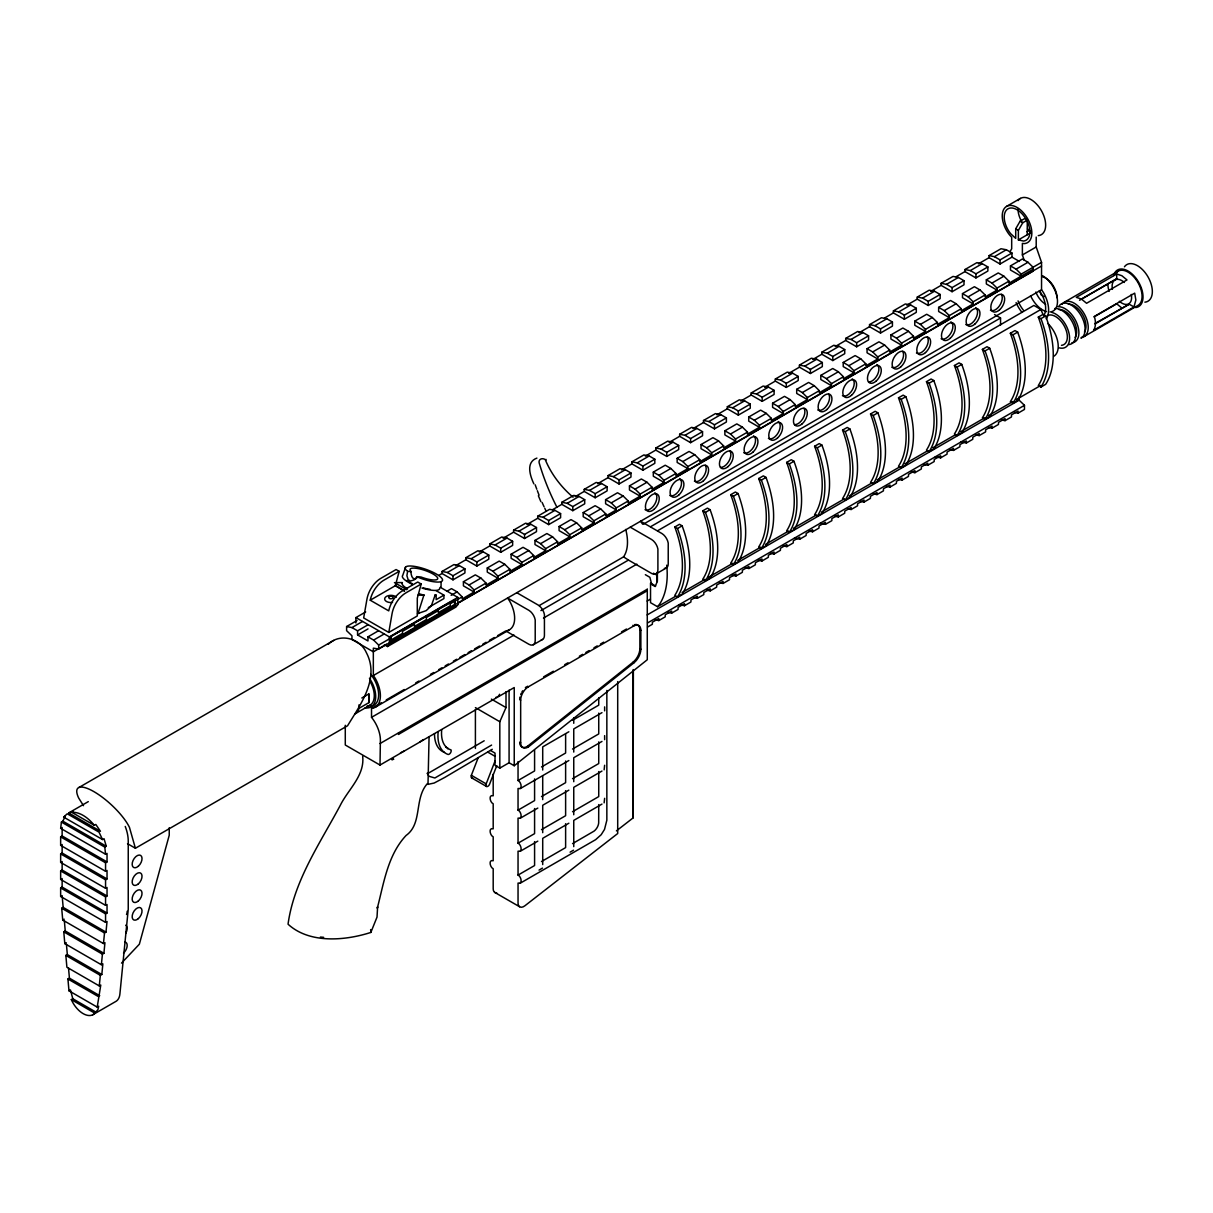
<?xml version="1.0" encoding="UTF-8"?>
<svg xmlns="http://www.w3.org/2000/svg" width="1213" height="1213" viewBox="0 0 1213 1213"><rect width="100%" height="100%" fill="white"/><g stroke="black" fill="none" stroke-linecap="round" stroke-linejoin="round"><path stroke-width="1.5" d="M429.068 737.064L428.037 782.931C413.663 797.729 422.958 823.43 406.052 835.499C387.644 855.18 383.854 883.17 377.288 908.234L377.622 906.778L377.016 917.104L370.844 932.433C345.174 940.712 309.497 943.896 288.042 924.2C294.001 880.759 319.959 843.414 340.216 805.462C348.101 789.451 364.81 775.698 362.687 756.457M616.401 830.89L633.141 817.88L633.368 670.607M99.724 995.661L69.414 978.163L67.928 979.012L68.974 990.809L97.207 1007.108L100.77 985.077L99.284 985.926L66.882 967.216L65.851 955.419L67.322 954.57L101.816 974.479L102.862 963.895L101.376 964.744L64.805 943.623L63.773 931.842L65.244 930.978L103.909 953.297L104.94 942.713L103.469 943.562L62.727 920.045L61.696 908.249L63.167 907.4L105.986 932.115L107.032 921.531L105.561 922.38L60.65 896.452L60.65 887.931L62.136 887.082L107.032 913.01L107.032 904.489L105.561 905.353L60.65 879.425L60.65 870.904L62.136 870.055L107.032 895.982L107.032 887.461L105.561 888.31L60.65 862.398L60.65 853.876L62.136 853.027L107.032 878.94L107.032 870.434L105.561 871.283L60.65 845.355L60.65 836.849L62.136 835.984L107.032 861.912L107.032 853.406L105.561 854.255L60.65 828.327L61.408 822.065L62.894 821.201L65.138 816.243L63.652 817.107L102.544 839.548L104.03 838.699L106.274 846.249L104.788 847.099L61.408 822.065M99.284 985.926L100.33 975.328L101.816 974.479M101.376 964.744L102.423 954.146L103.909 953.297M103.469 943.562L104.515 932.964L105.986 932.115M370.01 705.193L355.197 713.744A20.666 11.933 60 0 0 358.987 708.362L368.858 702.661L368.858 693.927L361.808 697.991M345.28 725.298L345.28 745.009L380.003 765.054L380.397 740.218A25.124 14.511 60 0 0 371.527 717.338L371.527 708.422A25.124 14.511 60 0 0 375.196 678.279L373.331 675.535L373.331 648.151L378.668 649.031L455.254 604.893L454.602 599.647L454.602 604.514L390.465 641.556L390.465 636.673L455.254 600.026M398.622 732.788L398.425 734.426L647.075 590.867L647.272 589.245L380.003 743.554M416.726 576.645L419.986 578.025A19.681 5.079 19.1 0 0 442.548 580.208A19.681 5.079 19.1 0 0 421.305 567.896A19.681 5.079 19.1 0 0 406.112 569.989L407.598 571.353L406.901 575.72L408.129 579.662L410.51 581.057L414.073 579.89A7.217 6.747 64 0 0 416.726 576.645L421.047 577.024A14.601 3.775 19.1 0 0 437.741 578.601A14.601 3.775 19.1 0 0 421.912 569.473A14.601 3.775 19.1 0 0 410.722 571.05C411.222 573.855 411.434 580.693 416.666 578.358M388.797 632.428L392.072 613.611A20.015 11.554 -60 0 1 405.885 592.869L421.199 584.029L417.287 598.221L417.287 615.977L388.797 632.428L363.673 617.933L366.963 599.116A20.015 11.554 -60 0 1 380.776 578.374L396.09 569.534L399.198 571.338L395.286 585.743L370.238 600.208L388.751 610.882L389.024 609.593A20.015 11.554 -60 0 1 402.413 590.867L417.712 582.028L421.199 584.029M370.844 932.433L370.647 929.598M370.238 600.208L370.511 598.904A20.015 11.554 -60 0 1 383.899 580.178L399.198 571.338M405.612 567.062L402.731 575.402A19.681 5.079 19.1 0 0 412.496 584.423M419.622 593.93A17.649 4.564 19.1 0 0 423.913 595.083L418.015 613.551L419.455 612.717M431.312 605.878L435.27 594.658L436.149 595.158L436.149 599.647L443.928 595.158L443.928 598.585L428.341 607.577M472.554 777.973A2.79 1.607 -60 0 1 471.357 775.319L478.165 757.776M496.784 765.646L489.582 784.189A2.79 1.607 -60 0 1 486.898 786.57A2.79 1.607 -60 0 1 486.17 783.871L495.025 761.067M604.635 710.863L604.635 706.876M604.635 739.642L604.635 735.639M545.88 460.167L546.062 459.409M490.583 750.529L495.025 753.091L495.025 765.358L499.817 768.117L499.817 721.72L506.003 707.558L506.003 691.653M1133.988 306.965L1135.853 299.96L1134.686 293.152L1094.278 316.487L1094.975 318.837A19.802 11.433 60 0 1 1093.565 330.3L1133.988 306.965L1129.197 304.205L1095.248 323.795M1027.259 220.175L1022.756 222.767L1018.374 230.364L1018.374 239.901L1023.454 241.053A18.15 10.477 60 0 0 1026.865 220.675A18.15 10.477 60 0 0 1007.215 209.333A18.15 10.477 60 0 0 1010.626 233.654L1015.706 238.37L1015.706 228.817L1020.088 221.221L1024.591 218.628L1027.259 220.175L1027.259 234.776M1009.929 251.834L1011.687 248.786L1011.687 237.232L1009.641 235.049A20.939 12.085 60 0 1 1005.698 206.998A20.939 12.085 60 0 1 1028.381 220.084A20.939 12.085 60 0 1 1024.439 243.601L1022.377 243.404L1022.377 254.957L1024.151 260.037M96.327 1012.324L72.81 998.754L71.324 999.603A20.075 11.599 60 0 0 94.841 1013.189L97.904 1009.686L98.678 1006.259L97.207 1007.108M384.4 644.725L387.523 646.529L389.388 644.103L457.817 604.605L457.817 597.403L440.289 587.289M457.817 604.605L455.967 607.031L387.523 646.529M542.484 868.099L539.042 870.1M573.522 850.177L570.08 852.178M431.479 605.666L426.142 610.655L417.469 613.687M655.611 586L650.532 583.074L650.532 602.679L657.537 606.712L659.599 604.15A86.881 50.158 60 0 0 666.725 565.167M617.705 681.57L617.705 833.528L524.895 905.777A8.279 4.776 -60 0 1 518.042 903.079L518.042 883.064C523.015 884.671 521.196 876.256 518.042 875.089L518.042 851.162C523.015 852.769 521.196 844.354 518.042 843.187L518.042 818.108C523.015 819.715 521.196 811.3 518.042 810.132L518.042 788.48C523.015 790.088 521.196 781.672 518.042 780.505L518.042 761.597M604.135 769.8L604.635 765.267M604.135 802.839L604.635 798.321M121.512 963.107L139.359 944.199L169.244 835.226L169.244 827.751M63.652 817.107L67.231 813.787L98.981 832.118L102.544 839.548M1129.197 304.205L1094.657 323.644M520.711 745.95A10.644 6.141 -60 0 0 527.382 746.374L632.943 662.268A12.039 6.944 -60 0 0 639.873 648.621L639.873 629.683A10.295 5.944 -60 0 0 634.763 624.604M519.664 742.144L520.665 742.72A10.644 6.141 -60 0 0 528.368 746.95L633.929 662.829A12.039 6.944 -60 0 0 640.858 649.182L640.858 630.26A10.295 5.944 -60 0 0 633.929 625.847L632.943 625.286M499.817 768.117L509.081 762.765L514.236 765.737L647.272 659.751L647.272 589.245M484.199 740.794L427.476 773.712M491.614 745.07L434.876 777.988L429.084 776.32L427.188 773.257M492.281 749.285L444.822 777.397L434.178 783.037L427.749 784.417M328.329 644.239C339.943 632.716 360.018 638.205 366.371 652.655C379.957 678.431 360.473 704.45 347.57 725.753L135.401 848.251L127.517 843.687M420.001 741.84L423.428 739.566M1006.578 206.392L1020.391 198.416M355.909 622.982L355.909 617.584L365.689 611.943M1027.047 231.819L1029.519 230.394M386.431 644.239L373.331 651.806L351.952 639.463L351.952 635.809L346.6 630.669L346.6 626.545L357.047 620.525M442.032 573.506L442.032 571.459L453.95 564.576L459.302 565.592L464.928 568.852L464.928 572.961L452.995 579.844L442.032 573.506L439.045 575.235M465.883 559.739L465.883 557.677L477.816 550.793L483.153 551.824L488.778 555.069L488.778 559.193L476.845 566.077L465.883 559.739L455.451 565.774M489.734 545.971L489.734 543.909L501.666 537.025L507.004 538.056L512.629 541.301L512.629 545.41L500.711 552.294L489.734 545.971L479.302 551.991M513.599 532.189L513.599 530.142L525.517 523.258L530.869 524.274L536.495 527.534L536.495 531.643L524.562 538.527L513.599 532.189L503.152 538.223M537.708 518.269L537.708 516.222L549.625 509.324L554.978 510.355L560.603 513.599L560.603 517.724L548.67 524.607L537.708 518.269L527.049 524.425M561.816 504.35L561.816 502.288L573.749 495.404L579.086 496.435L584.711 499.68L584.711 503.804L572.794 510.688L561.816 504.35L552.673 509.627M584.226 491.417L584.226 489.37L596.144 482.471L601.496 483.502L607.122 486.747L607.122 490.871L595.189 497.755L584.226 491.417L575.235 496.602M608.077 477.649L608.077 475.587L619.995 468.703L625.347 469.734L630.972 472.979L630.972 477.088L619.039 483.987L608.077 477.649L597.645 483.669M631.928 463.882L631.928 461.819L643.86 454.936L649.198 455.967L654.823 459.211L654.823 463.321L642.905 470.204L631.928 463.882L621.496 469.901M655.778 450.099L655.778 448.037L667.711 441.153L673.063 442.184L678.689 445.429L678.689 449.553L666.756 456.437L655.778 450.099L645.346 456.133M679.644 436.331L679.644 434.269L691.562 427.385L696.914 428.416L702.539 431.661L702.539 435.77L690.606 442.669L679.644 436.331L669.197 442.351M703.495 422.549L703.495 420.502L715.427 413.618L720.765 414.634L726.39 417.894L726.39 422.003L714.472 428.886L703.495 422.549L693.063 428.583M727.345 408.781L727.345 406.719L739.278 399.835L744.63 400.866L750.256 404.111L750.256 408.235L738.323 415.119L727.345 408.781L716.913 414.816M751.211 395.013L751.211 392.951L763.129 386.068L768.481 387.099L774.106 390.343L774.106 394.452L762.173 401.351L751.211 395.013L740.764 401.033M775.319 381.094L775.319 379.032L787.252 372.148L792.589 373.179L798.215 376.424L798.215 380.533L786.282 387.417L775.319 381.094L764.66 387.25M799.428 367.175L799.428 365.113L811.361 358.229L816.698 359.26L822.323 362.505L822.323 366.614L810.405 373.498L799.428 367.175L788.768 373.331M821.838 354.241L821.838 352.179L833.756 345.296L839.108 346.327L844.733 349.571L844.733 353.68L832.8 360.564L821.838 354.241L812.862 359.412M845.688 340.459L845.688 338.412L857.621 331.513L862.959 332.544L868.584 335.789L868.584 339.913L856.651 346.797L845.688 340.459L835.257 346.493M869.539 326.691L869.539 324.629L881.472 317.745L886.809 318.776L892.434 322.021L892.434 326.13L880.517 333.029L869.539 326.691L859.107 332.711M893.405 312.924L893.405 310.862L905.323 303.978L910.675 305.009L916.3 308.254L916.3 312.363L904.367 319.246L893.405 312.924L884.459 318.079M917.255 299.141L917.255 297.094L929.188 290.195L934.526 291.226L940.151 294.471L940.151 298.595L928.218 305.479L917.255 299.141L906.824 305.176M941.106 285.373L941.106 283.311L953.039 276.428L958.376 277.459L964.001 280.703L964.001 284.812L952.084 291.711L941.106 285.373L930.674 291.393M964.957 271.606L964.957 269.544L976.89 262.66L982.242 263.691L987.867 266.936L987.867 271.045L975.934 277.929L964.957 271.606L956.011 276.761M989.08 257.672L989.08 255.625L1000.998 248.741L1006.35 249.757L1011.976 253.017L1011.976 257.126L1000.043 264.009L989.08 257.672L978.421 263.828M1018.374 239.901L1030.959 232.638M346.6 626.545L351.952 627.576L362.384 621.556M442.032 571.459L447.37 572.491L459.302 565.592M465.883 557.677L471.22 558.708L483.153 551.824M489.734 543.909L495.086 544.94L507.004 538.056M513.599 530.142L518.937 531.173L530.869 524.274M537.708 516.222L543.045 517.238L554.978 510.355M561.816 502.288L567.168 503.319L579.086 496.435M584.226 489.37L589.563 490.386L601.496 483.502M608.077 475.587L613.414 476.618L625.347 469.734M631.928 461.819L637.28 462.85L649.198 455.967M655.778 448.037L661.13 449.068L673.063 442.184M679.644 434.269L684.981 435.3L696.914 428.416M703.495 420.502L708.847 421.533L720.765 414.634M727.345 406.719L732.697 407.75L744.63 400.866M751.211 392.951L756.548 393.982L768.481 387.099M775.319 379.032L780.656 380.063L792.589 373.179M799.428 365.113L804.78 366.144L816.698 359.26M821.838 352.179L827.175 353.21L839.108 346.327M845.688 338.412L851.026 339.428L862.959 332.544M869.539 324.629L874.891 325.66L886.809 318.776M893.405 310.862L898.742 311.893L910.675 305.009M917.255 297.094L922.593 298.11L934.526 291.226M941.106 283.311L946.458 284.342L958.376 277.459M964.957 269.544L970.309 270.575L982.242 263.691M989.08 255.625L994.417 256.656L1006.35 249.757M78.981 787.464L333.681 640.419M351.952 627.576L357.577 630.821L368.009 624.801M447.37 572.491L452.995 575.735L464.928 568.852M471.22 558.708L476.845 561.953L488.778 555.069M495.086 544.94L500.711 548.185L512.629 541.301M518.937 531.173L524.562 534.417L536.495 527.534M543.045 517.238L548.67 520.498L560.603 513.599M567.168 503.319L572.794 506.579L584.711 499.68M589.563 490.386L595.189 493.646L607.122 486.747M613.414 476.618L619.039 479.863L630.972 472.979M637.28 462.85L642.905 466.095L654.823 459.211M661.13 449.068L666.756 452.328L678.689 445.429M684.981 435.3L690.606 438.545L702.539 431.661M708.847 421.533L714.472 424.777L726.39 417.894M732.697 407.75L738.323 411.01L750.256 404.111M756.548 393.982L762.173 397.227L774.106 390.343M780.656 380.063L786.282 383.308L798.215 376.424M804.78 366.144L810.405 369.389L822.323 362.505M827.175 353.21L832.8 356.455L844.733 349.571M851.026 339.428L856.651 342.688L868.584 335.789M874.891 325.66L880.517 328.905L892.434 322.021M898.742 311.893L904.367 315.137L916.3 308.254M922.593 298.11L928.218 301.37L940.151 294.471M946.458 284.342L952.084 287.587L964.001 280.703M970.309 270.575L975.934 273.82L987.867 266.936M994.417 256.656L1000.043 259.9L1011.976 253.017M357.577 630.821L357.577 634.945L368.009 628.91M1022.377 254.957L1036.205 246.982L1036.205 237.081M357.577 634.945L367.979 640.949L367.979 636.84L378.426 630.805M447.006 591.216L451.479 588.623L457.104 591.883L462.168 596.857L462.168 598.919L474.101 592.02L474.101 589.973L469.037 584.984L463.411 581.74L463.411 585.849L474.101 592.02M463.411 581.74L475.329 574.856L480.954 578.101L486.019 583.089L486.019 585.136L497.952 578.252L497.952 576.19L492.887 571.217L487.262 567.972L487.262 572.081L497.952 578.252M487.262 567.972L499.195 561.088L504.82 564.333L509.885 569.306L509.885 571.368L521.802 564.485L521.802 562.423L516.738 557.449L511.113 554.189L511.113 558.314L521.802 564.485M511.113 554.189L523.046 547.306L528.671 550.55L533.735 555.539L533.735 557.601L545.653 550.702L545.653 548.655L540.604 543.667L534.978 540.422L534.978 544.531L545.653 550.702M534.978 540.422L546.896 533.538L552.521 536.783L557.586 541.771L557.586 543.818L569.776 536.783L569.776 534.736L564.712 529.747L559.087 526.503L559.087 530.612L569.776 536.783M559.087 526.503L571.005 519.619L576.63 522.864L581.694 527.837L581.694 529.899L593.885 522.864L593.885 520.817L588.821 515.828L583.195 512.583L583.195 516.693L593.885 522.864M583.195 512.583L595.128 505.7L600.753 508.944L605.818 513.918L605.818 515.98L616.28 509.93L616.28 507.883L611.216 502.895L605.59 499.65L605.59 503.759L616.28 509.93M605.59 499.65L617.523 492.766L623.148 496.011L628.213 500.984L628.213 503.046L640.146 496.162L640.146 494.1L635.081 489.127L629.456 485.882L629.456 489.991L640.146 496.162M629.456 485.882L641.374 478.983L646.999 482.243L652.063 487.217L652.063 489.279L663.996 482.395L663.996 480.333L658.932 475.344L653.307 472.1L653.307 476.224L663.996 482.395M653.307 472.1L665.24 465.216L670.865 468.461L675.929 473.449L675.929 475.496L687.847 468.612L687.847 466.565L682.783 461.577L677.157 458.332L677.157 462.441L687.847 468.612M677.157 458.332L689.09 451.448L694.715 454.693L699.78 459.666L699.78 461.728L711.713 454.845L711.713 452.783L706.648 447.809L701.023 444.565L701.023 448.674L711.713 454.845M701.023 444.565L712.941 437.666L718.566 440.926L723.63 445.899L723.63 447.961L735.563 441.077L735.563 439.015L730.499 434.027L724.874 430.782L724.874 434.906L735.563 441.077M724.874 430.782L736.807 423.898L742.432 427.143L747.496 432.131L747.496 434.178L759.414 427.294L759.414 425.232L754.35 420.259L748.724 417.014L748.724 421.123L759.414 427.294M748.724 417.014L760.657 410.13L766.282 413.375L771.347 418.349L771.347 420.411L783.28 413.527L783.28 411.465L778.215 406.491L772.59 403.232L772.59 407.356L783.28 413.527M772.59 403.232L784.508 396.348L790.133 399.608L795.197 404.581L795.197 406.643L807.388 399.608L807.388 397.546L802.324 392.572L796.698 389.312L796.698 393.437L807.388 399.608M796.698 389.312L808.631 382.429L814.257 385.673L819.321 390.662L819.321 392.724L831.496 385.689L831.496 383.626L826.432 378.638L820.807 375.393L820.807 379.517L831.496 385.689M820.807 375.393L832.74 368.509L838.365 371.754L843.429 376.743L843.429 378.79L853.907 372.755L853.907 370.693L848.842 365.704L843.217 362.46L843.217 366.584L853.907 372.755M843.217 362.46L855.135 355.576L860.76 358.821L865.824 363.809L865.824 365.856L877.757 358.972L877.757 356.925L872.693 351.937L867.068 348.692L867.068 352.801L877.757 358.972M867.068 348.692L879 341.808L884.626 345.053L889.69 350.026L889.69 352.088L901.608 345.205L901.608 343.143L896.543 338.169L890.918 334.924L890.918 339.034L901.608 345.205M890.918 334.924L902.851 328.026L908.476 331.285L913.541 336.259L913.541 338.321L925.458 331.437L925.458 329.375L920.409 324.387L914.769 321.142L914.769 325.266L925.458 331.437M914.769 321.142L926.702 314.258L932.327 317.503L937.391 322.491L937.391 324.538L949.324 317.654L949.324 315.607L944.26 310.619L938.635 307.374L938.635 311.483L949.324 317.654M938.635 307.374L950.552 300.49L956.178 303.735L961.242 308.709L961.242 310.771L973.175 303.887L973.175 301.825L968.11 296.851L962.485 293.607L962.485 297.716L973.175 303.887M962.485 293.607L974.418 286.708L980.043 289.968L985.108 294.941L985.108 297.003L997.025 290.119L997.025 288.057L991.961 283.069L986.336 279.824L986.336 283.948L997.025 290.119M986.336 279.824L998.269 272.94L1003.894 276.185L1008.958 281.173L1008.958 283.22L1033.067 269.301M1010.459 265.905L1016.085 269.15L1021.149 274.138L1021.149 276.185L1010.459 270.014L1010.459 265.905L1022.377 259.021L1028.002 262.266L1033.067 267.254L1033.067 271.212L457.392 603.574M68.701 812.937L73.356 811.497L71.87 812.361L94.326 825.325L95.812 824.461L100.452 831.269L68.701 812.937L88.291 801.626M367.979 636.84L373.604 640.085L384.051 634.05M451.145 595.325L457.104 591.883M469.037 584.984L480.954 578.101M492.887 571.217L504.82 564.333M516.738 557.449L528.671 550.55M540.604 543.667L552.521 536.783M564.712 529.747L576.63 522.864M588.821 515.828L600.753 508.944M611.216 502.895L623.148 496.011M635.081 489.127L646.999 482.243M658.932 475.344L670.865 468.461M682.783 461.577L694.715 454.693M706.648 447.809L718.566 440.926M730.499 434.027L742.432 427.143M754.35 420.259L766.282 413.375M778.215 406.491L790.133 399.608M802.324 392.572L814.257 385.673M826.432 378.638L838.365 371.754M848.842 365.704L860.76 358.821M872.693 351.937L884.626 345.053M896.543 338.169L908.476 331.285M920.409 324.387L932.327 317.503M944.26 310.619L956.178 303.735M968.11 296.851L980.043 289.968M991.961 283.069L1003.894 276.185M1016.085 269.15L1028.002 262.266M355.909 617.584L389.388 636.916L457.817 597.403M392.072 635.748L422.533 618.16M425.733 616.31L428.947 614.46M432.146 612.61L449.78 602.421M60.65 828.327L62.136 827.478L62.136 835.984M378.668 649.031L378.668 645.058L389.115 639.039M462.168 596.857L450.235 603.74L450.235 605.803L438.318 612.686L438.318 610.624L426.385 617.508L426.385 619.57L414.452 626.454L414.452 624.407L402.534 631.291L402.534 633.353L390.601 640.237L390.601 638.174M474.101 589.973L486.019 583.089M497.952 576.19L509.885 569.306M521.802 562.423L533.735 555.539M545.653 548.655L557.586 541.771M569.776 534.736L581.694 527.837M593.885 520.817L605.818 513.918M616.28 507.883L628.213 500.984M640.146 494.1L652.063 487.217M663.996 480.333L675.929 473.449M687.847 466.565L699.78 459.666M711.713 452.783L723.63 445.899M735.563 439.015L747.496 432.131M759.414 425.232L771.347 418.349M783.28 411.465L795.197 404.581M807.388 397.546L819.321 390.662M831.496 383.626L843.429 376.743M853.907 370.693L865.824 363.809M877.757 356.925L889.69 350.026M901.608 343.143L913.541 336.259M925.458 329.375L937.391 322.491M949.324 315.607L961.242 308.709M973.175 301.825L985.108 294.941M997.025 288.057L1008.958 281.173M1021.149 274.138L1041.542 262.357L1036.205 246.982M456.907 603.558L1041.542 266.026M60.65 845.355L62.136 844.506L62.136 853.027M373.331 675.535L1041.542 289.74L1041.542 262.357M643.315 524.243L1000.543 317.988L1000.543 325.054M60.65 862.398L62.136 861.533L62.136 870.055M650.532 526.76L1033.901 305.433L1040.89 309.467L1042.968 314.425L1045.636 315.956A86.881 50.158 60 0 1 1045.636 384.354L1040.966 387.038L1038.298 385.507A86.881 50.158 60 0 0 1038.298 317.109L1042.968 314.425M657.537 530.794L1040.89 309.467M60.65 879.425L62.136 878.561L62.136 887.082M674.792 526.988L679.462 524.289L682.131 525.836A86.881 50.158 60 0 1 682.131 594.218L677.461 596.917L674.792 595.371A86.881 50.158 60 0 0 674.792 526.988L677.461 528.519L682.131 525.836M702.752 510.84L707.422 508.141L710.09 509.687A86.881 50.158 60 0 1 710.09 578.085L705.42 580.769L702.752 579.238A86.881 50.158 60 0 0 702.752 510.84L705.42 512.386L710.09 509.687M730.726 494.692L735.381 492.008L738.05 493.539A86.881 50.158 60 0 1 738.05 561.937L733.38 564.621L730.726 563.09A86.881 50.158 60 0 0 730.726 494.692L733.38 496.238L738.05 493.539M758.686 478.559L763.341 475.86L766.01 477.406A86.881 50.158 60 0 1 766.01 545.789L761.355 548.488L758.686 546.942A86.881 50.158 60 0 0 758.686 478.559L761.355 480.09L766.01 477.406M786.646 462.411L791.301 459.712L793.969 461.258A86.881 50.158 60 0 1 793.969 529.641L789.314 532.34L786.646 530.794A86.881 50.158 60 0 0 786.646 462.411L789.314 463.942L793.969 461.258M814.605 446.263L819.26 443.579L821.929 445.11A86.881 50.158 60 0 1 821.929 513.508L817.274 516.192L814.605 514.661A86.881 50.158 60 0 0 814.605 446.263L817.274 447.809L821.929 445.11M842.565 430.115L847.235 427.431L849.888 428.962A86.881 50.158 60 0 1 849.888 497.36L845.234 500.044L842.565 498.513A86.881 50.158 60 0 0 842.565 430.115L845.234 431.661L849.888 428.962M870.525 413.982L875.195 411.283L877.863 412.829A86.881 50.158 60 0 1 877.863 481.212L873.193 483.911L870.525 482.365A86.881 50.158 60 0 0 870.525 413.982L873.193 415.513L877.863 412.829M898.499 397.834L903.154 395.135L905.823 396.681A86.881 50.158 60 0 1 905.823 465.079L901.153 467.763L898.499 466.217A86.881 50.158 60 0 0 898.499 397.834L901.153 399.365L905.823 396.681M926.459 381.686L931.114 379.002L933.783 380.533A86.881 50.158 60 0 1 933.783 448.931L929.128 451.615L926.459 450.084A86.881 50.158 60 0 0 926.459 381.686L929.128 383.232L933.783 380.533M954.419 365.538L959.074 362.854L961.742 364.4A86.881 50.158 60 0 1 961.742 432.783L957.087 435.482L954.419 433.936A86.881 50.158 60 0 0 954.419 365.538L957.087 367.084L961.742 364.4M982.378 349.405L987.033 346.706L989.702 348.252A86.881 50.158 60 0 1 989.702 416.635L985.047 419.334L982.378 417.788A86.881 50.158 60 0 0 982.378 349.405L985.047 350.936L989.702 348.252M1010.338 333.257L1015.008 330.573L1017.662 332.104A86.881 50.158 60 0 1 1017.662 400.502L1013.007 403.186L1010.338 401.655A86.881 50.158 60 0 0 1010.338 333.257L1013.007 334.803L1017.662 332.104M1064.332 302.234L1118.174 271.136M539.239 605.545L623.543 556.873A41.742 24.093 60 0 0 625.711 529.459M1116.718 274.017L1076.31 297.352L1081.45 299.05L1086.575 303.28L1126.998 279.945L1121.858 275.715L1116.718 274.017L1116.718 278.778L1079.54 300.248M1038.298 317.109L1040.966 318.655L1045.636 315.956M371.527 708.422L381.337 702.752M386.25 699.916L404.263 689.515M415.725 682.889L419.001 681.009M430.463 674.383L433.738 672.502M438.651 669.667L441.926 667.772M445.186 665.876L448.461 663.996M453.374 661.161L456.649 659.266M459.924 657.37L464.837 654.535M468.112 652.655L471.387 650.759M474.662 648.864L479.575 646.029M482.85 644.148L486.125 642.253M489.4 640.358L494.313 637.522M497.588 635.642L505.776 630.912L528.974 644.315A8.809 5.095 60 0 0 535.206 640.707L535.206 619.888A9.355 5.398 60 0 0 528.974 610.382L507.58 598.024L509.445 600.769A25.124 14.511 60 0 1 507.064 630.699M540.922 610.609L628.47 560.072L651.669 573.476A8.809 5.095 60 0 0 657.901 569.867L657.901 549.049A9.355 5.398 60 0 0 651.669 539.542L630.275 527.185M1080.889 299.429L1116.718 278.778M60.65 836.849L105.561 862.777L107.032 861.912M375.196 707.285L509.445 629.774M60.65 896.452L62.136 895.603L63.167 907.4M371.527 717.338L514.009 635.066M543.485 618.054L636.84 564.151M60.65 853.876L105.561 879.804L107.032 878.94M1094.096 316.881L1116.718 303.811L1121.858 308.041M533.386 644.74L542.59 639.433M656.081 573.901L666.407 567.942M62.727 920.045L64.213 919.181M60.65 870.904L105.561 896.832L107.032 895.982M1084.134 336.532L1137.976 305.433A19.802 11.433 60 0 0 1136.596 280.385A19.802 11.433 60 0 0 1115.945 273.213M60.65 887.931L105.561 913.859L107.032 913.01M647.151 601.057L650.426 599.131M64.805 943.623L66.29 942.774M380.003 765.054L514.236 687.544L514.236 765.737M657.537 606.712L675.55 596.311M682.1 592.52L705.041 579.283M708.316 577.388L732.895 563.211M737.807 560.361L760.748 547.124M765.661 544.288L788.602 531.051M793.514 528.201L816.44 514.964M821.368 512.129L844.293 498.892M849.206 496.041L872.147 482.804M877.06 479.969L900.001 466.732M904.913 463.882L927.854 450.645M932.767 447.809L955.708 434.572M960.62 431.722L985.183 417.545M988.474 415.65L1013.037 401.458M1016.312 399.577L1040.89 385.385M647.151 614.93L1019.132 400.184L1019.132 396.696M543.621 676.854L553.371 671.229M564.727 664.663L567.987 662.798M579.344 656.233L582.604 654.353M585.849 652.473L589.093 650.608M593.976 647.787L597.221 645.907M600.465 644.042L603.71 642.162M621.572 631.852L626.454 629.031M520.665 742.72L520.665 700.159A10.902 6.292 -60 0 1 528.368 686.801L633.929 625.847M647.59 622.921L1024.469 405.324L1019.132 400.184M647.545 627.045L652.367 624.27L652.367 622.208L658.795 618.494L658.795 620.556L655.232 619.873M658.795 620.556L665.224 616.841L665.224 614.794L671.653 611.079L671.653 613.126L668.09 612.444M671.653 613.126L678.082 609.426L678.082 607.364L684.511 603.649L684.511 605.712L679.174 604.681M684.511 605.712L690.94 601.997L690.94 599.95L697.369 596.235L697.369 598.282L693.806 597.6M697.369 598.282L703.798 594.582L703.798 592.52L710.227 588.805L710.227 590.867L706.663 590.185M710.227 590.867L716.656 587.153L716.656 585.091L723.084 581.391L723.084 583.438L719.521 582.756M723.084 583.438L729.513 579.738L729.513 577.676L735.942 573.961L735.942 576.023L732.379 575.341M735.942 576.023L742.371 572.309L742.371 570.246L748.937 566.456L748.937 568.518L745.373 567.836M748.937 568.518L755.365 564.803L755.365 562.756L761.931 558.95L761.931 561.013L758.368 560.33M761.931 561.013L768.36 557.298L768.36 555.251L774 551.991L774 554.038L770.437 553.355M774 554.038L780.429 550.338L780.429 548.276L786.858 544.561L786.858 546.623L783.295 545.941M786.858 546.623L793.287 542.908L793.287 540.846L799.716 537.147L799.716 539.194L794.379 538.178M799.716 539.194L806.145 535.494L806.145 533.432L812.574 529.717L812.574 531.779L809.01 531.097M812.574 531.779L819.002 528.064L819.002 526.002L825.431 522.303L825.431 524.35L820.079 523.319M825.431 524.35L831.86 520.65L831.86 518.588L838.289 514.873L838.289 516.935L834.726 516.253M838.289 516.935L844.718 513.22L844.718 511.158L851.147 507.459L851.147 509.505L847.584 508.823M851.147 509.505L857.576 505.791L857.576 503.744L864.005 500.029L864.005 502.091L860.442 501.394M864.005 502.091L870.434 498.376L870.434 496.314L876.999 492.523L876.999 494.586L873.436 493.903M876.999 494.586L883.428 490.871L883.428 488.809L889.993 485.018L889.993 487.08L886.43 486.398M889.993 487.08L896.422 483.365L896.422 481.318L902.063 478.058L902.063 480.105L898.499 479.423M902.063 480.105L908.492 476.406L908.492 474.344L914.92 470.629L914.92 472.691L911.357 472.009M914.92 472.691L921.349 468.976L921.349 466.914L927.778 463.214L927.778 465.261L924.215 464.579M927.778 465.261L934.207 461.546L934.207 459.5L940.636 455.785L940.636 457.847L935.284 456.816M940.636 457.847L947.065 454.132L947.065 452.07L953.494 448.37L953.494 450.417L949.931 449.735M953.494 450.417L959.923 446.702L959.923 444.655L966.352 440.941L966.352 443.003L960.999 441.972M966.352 443.003L972.781 439.288L972.781 437.226L979.209 433.511L979.209 435.573L975.646 434.891M979.209 435.573L985.623 431.858L985.623 429.811L992.052 426.097L992.052 428.159L988.489 427.461M992.052 428.159L998.481 424.444L998.481 422.382L1005.046 418.591L1005.046 420.653L1001.483 419.971M1005.046 420.653L1011.475 416.938L1011.475 414.876L1018.056 411.086L1018.056 413.148L1014.493 412.465M1018.056 413.148L1024.469 409.433L1024.469 405.324M68.974 990.809L70.445 989.944L72.81 998.754M572.536 720.279L598.737 705.147L598.737 697.778M568.852 731.773L542.711 746.874L542.711 769.997M601.966 712.653L573.749 728.952L573.749 752.075M92.567 1014.872L115.265 1001.771A20.075 11.599 60 0 0 119.905 994.008L128.244 909.28L128.244 841.155A31.75 18.331 60 0 0 125.242 826.447M518.042 780.505L534.584 770.952L534.584 750.165M541.498 766.965L565.622 753.03L565.622 734.123M572.536 749.043L598.737 733.926L598.737 713.123M520.256 788.602L568.852 760.536M601.966 741.431L573.749 757.716L573.749 781.703M518.042 810.132L534.584 800.58L534.584 778.928M541.498 796.592L565.622 782.658L565.622 761.006M572.536 778.67L598.737 763.553L598.737 741.901M520.256 818.229L537.814 808.085M568.852 790.163L542.711 805.265L542.711 832.679M601.966 771.059L573.749 787.343L573.749 814.757M518.042 843.187L534.584 833.634L534.584 808.555M541.498 829.647L565.622 815.712L565.622 790.633M572.536 811.724L598.737 796.592L598.737 771.529M520.256 851.268L537.814 841.14M568.852 823.218L542.711 838.319L542.711 864.581M601.966 804.098L573.749 820.397L573.749 846.659M518.042 875.089L534.584 865.536L534.584 841.61M541.498 861.548L565.622 847.614L565.622 823.688M572.536 843.626L594.006 831.163A7.672 4.427 -60 0 0 598.676 823.081L598.737 804.568M520.256 883.185L595.613 839.684L601.193 834.711L604.514 829.419L606.849 820.2L606.849 690.44M400.502 752.818L404.126 751.014M536.904 458.105C525.532 462.229 530.111 475.83 533.856 483.835M417.863 595.158L424.383 595.158M435.012 595.158L436.149 595.158M396.014 582.574L402.413 582.574A17.649 4.564 19.1 0 0 407.538 588.821M407.598 571.353L411.343 571.626M320.399 937.058L323.644 937.331M1020.088 221.221L1022.756 222.767M1015.706 228.817L1018.374 230.364M1011.976 257.126L1019.405 261.417M1044.181 296.715L1041.209 295.002L1039.738 291.196M994.524 314.516L1000.543 317.988M653.428 573.188L656.991 575.235L656.991 581.74M645.346 574.689L649.865 577.297L651.775 584.575L655.202 586.561L657.385 581.179L657.385 572.248M639.873 629.683L640.858 630.26M639.873 648.621L640.858 649.182M516.783 592.702L538.193 605.06A9.355 5.398 60 0 1 544.425 614.566L544.425 635.4A8.809 5.095 60 0 1 541.301 639.827M632.943 662.268L633.929 662.829M436.134 590.67L443.928 595.158M394.422 582.574L406.78 589.7M395.286 585.515L404.551 590.867M395.286 585.743L404.551 591.08M527.382 686.24L528.368 686.801M519.664 699.583L520.665 700.159M491.371 699.113L506.003 707.558M390.465 641.556L391.117 637.052M475.405 707.619L499.817 721.72M527.382 746.374L528.368 746.95M487.641 752.03L495.056 756.321M471.357 775.319L486.17 783.871M471.66 777.897L486.489 786.449M494.677 892.374L519.513 906.702M62.894 821.201L106.274 846.249M61.696 908.249L104.515 932.964M63.773 931.842L102.423 954.146M65.851 955.419L100.33 975.328M67.928 979.012L98.253 996.51M71.324 999.603L94.841 1013.189M623.543 556.873L628.47 560.072M1027.532 228.939L1030.853 231.365M373.604 640.085L378.668 645.058M1041.542 289.74L1043.407 292.485A25.124 14.511 60 0 1 1046.243 318.867M642.465 523.971L640.6 521.226L661.995 533.584A9.355 5.398 60 0 1 668.227 543.09L668.227 563.909A8.809 5.095 60 0 1 664.39 568.336M83.485 805.675L78.693 798.063A35.89 10.75 42.8 0 1 93.962 791.664A35.89 10.75 42.8 0 1 129.457 827.372L135.401 848.251M538.375 495.753L540.877 501.666M104.788 847.099L105.561 854.255M64.365 920.879L65.244 930.978M66.442 944.457L67.322 954.57M68.519 968.05L69.414 978.163M1000.043 259.9L1000.043 264.009M975.934 273.82L975.934 277.929M952.084 287.587L952.084 291.711M928.218 301.37L928.218 305.479M904.367 315.137L904.367 319.246M880.517 328.905L880.517 333.029M856.651 342.688L856.651 346.797M832.8 356.455L832.8 360.564M810.405 369.389L810.405 373.498M786.282 383.308L786.282 387.417M762.173 397.227L762.173 401.351M738.323 411.01L738.323 415.119M714.472 424.777L714.472 428.886M690.606 438.545L690.606 442.669M666.756 452.328L666.756 456.437M642.905 466.095L642.905 470.204M633.141 669.561L633.141 817.88M619.039 479.863L619.039 483.987M595.189 493.646L595.189 497.755M573.749 717.914L573.749 723.312M572.794 506.579L572.794 510.688M548.67 520.498L548.67 524.607M542.711 775.638L542.711 799.625M524.562 534.417L524.562 538.527M509.081 690.152L509.081 762.765M500.711 548.185L500.711 552.294M493.191 774.137L493.191 795.789C488.202 794.197 490.037 802.612 493.191 803.764L493.191 828.843C488.202 827.236 490.037 835.651 493.191 836.818L493.191 860.745C488.202 859.138 490.037 867.553 493.191 868.72L493.191 888.735A8.279 4.776 -60 0 0 496.724 892.904M476.845 561.953L476.845 566.077M475.405 709.484L475.405 748.466M452.995 575.735L452.995 579.844M441.062 582.619L441.062 586.728M389.388 636.916L389.388 644.103M368.858 693.927L368.858 702.661M358.987 704.859L358.987 708.362M105.561 862.777L105.561 871.283M105.561 879.804L105.561 888.31M105.561 896.832L105.561 905.353M105.561 913.859L105.561 922.38M370.647 674.185A22.653 13.085 60 0 1 370.647 706.224M369.434 678.249A22.653 13.085 60 0 1 375.514 699.249A22.653 13.085 60 0 1 365.143 707.846M370.01 681.327A20.666 11.933 60 0 1 366.978 706.133M125.743 925.17A6.975 4.033 -60 0 1 125.743 933.222M71.87 812.361A31.75 18.331 60 0 1 94.326 825.325M124.712 941.94A6.975 4.033 -60 0 1 127.138 946.216A6.975 4.033 -60 0 1 123.529 953.069M127.183 911.266A6.975 4.033 -60 0 1 126.516 914.496M392.527 602.436A6.262 3.609 0 0 1 385.037 600.192A6.262 3.609 0 0 1 388.266 595.674A6.262 3.609 0 0 1 396.333 597.145M439.652 588.093A19.681 5.079 19.1 0 1 421.957 588.047M430.099 589.336A17.649 4.564 19.1 0 1 427.522 588.896M426.157 588.608A17.649 4.564 19.1 0 1 423.307 587.88M412.117 583.605A17.649 4.564 19.1 0 1 406.946 580.481M556.858 507.095A247.861 197.385 38.6 0 1 539.224 463.078A4.655 3.715 38.6 0 1 540.589 459.181A4.655 3.715 38.6 0 1 545.244 459.606A84.501 67.291 38.6 0 0 573.082 497.194M546.138 511.173A247.861 197.385 38.6 0 1 544.773 508.277M544.091 506.822A247.861 197.385 38.6 0 1 542.135 502.455M539.072 495.131A247.861 197.385 38.6 0 1 537.344 490.704M536.798 489.233A247.861 197.385 38.6 0 1 535.191 484.806M438.105 732.47A38.179 22.046 -60 0 0 447.931 754.395A2.835 1.638 -60 0 0 450.402 753.015A2.835 1.638 -60 0 0 451.024 749.892A33.888 19.56 -60 0 1 441.684 729.938M445.687 747.163A33.888 19.56 -60 0 0 447.597 747.921A2.835 1.638 -60 0 1 447.764 748.815M444.504 752.409A38.179 22.046 -60 0 1 434.512 733.683M1046.531 311.62A20.939 12.085 60 0 1 1030.565 295.699M1042.695 275.806A20.939 12.085 60 0 1 1056.993 296.73A20.939 12.085 60 0 1 1050.094 311.968M1045.651 304.266A16.027 9.249 60 0 1 1035.841 292.06M1042.725 276.852A16.027 9.249 60 0 1 1056.993 297.731M1023.454 310.27A20.939 12.085 60 0 1 1018.041 300.885M1039.344 290.635A20.939 12.085 60 0 1 1043.68 315.683M1021.786 221.782A18.15 10.477 60 0 1 1018.025 209.136M1021.968 312.378A25.124 14.511 60 0 1 1016.085 302.598M1018.041 200.6A20.939 12.085 60 0 1 1041.315 210.501A20.939 12.085 60 0 1 1038.252 235.625M1048.002 323.568A21.94 12.676 60 0 1 1053.672 356.349M497.012 697.02A8.37 4.837 60 0 1 495.783 697.399M499.529 694.276A8.37 4.837 60 0 1 497.997 696.444M519.74 698.385A10.902 6.292 -60 0 1 519.937 697.126M520.711 694.533A10.902 6.292 -60 0 1 521.272 693.245M521.924 691.986A10.902 6.292 -60 0 1 522.682 690.788M525.381 687.695A10.902 6.292 -60 0 1 526.366 686.892M520.256 745.176A10.644 6.141 -60 0 1 519.74 743.266M1001.332 294.365A9.765 5.64 -60 0 1 999.557 305.706A9.765 5.64 -60 0 1 990.46 310.255M975.555 307.586A9.765 5.64 -60 0 1 975.555 318.867A9.765 5.64 -60 0 1 965.791 324.508M950.886 321.824A9.765 5.64 -60 0 1 950.886 333.105A9.765 5.64 -60 0 1 941.121 338.745M927.323 337.093A9.765 5.64 -60 0 1 925.534 348.434A9.765 5.64 -60 0 1 916.452 352.998M902.639 351.33A9.765 5.64 -60 0 1 900.865 362.672A9.765 5.64 -60 0 1 891.782 367.236M852.208 378.805A9.765 5.64 -60 0 1 852.208 390.086A9.765 5.64 -60 0 1 842.444 395.726M876.878 364.552A9.765 5.64 -60 0 1 877.469 374.711A9.765 5.64 -60 0 1 868.538 381.928M828.631 394.058A9.765 5.64 -60 0 1 826.857 405.415A9.765 5.64 -60 0 1 817.759 409.964M803.961 408.311A9.765 5.64 -60 0 1 802.87 418.576A9.765 5.64 -60 0 1 794.53 424.656M778.185 421.533A9.765 5.64 -60 0 1 778.185 432.814A9.765 5.64 -60 0 1 768.42 438.454M753.516 435.785A9.765 5.64 -60 0 1 753.516 447.066A9.765 5.64 -60 0 1 743.751 452.707M705.269 465.292A9.765 5.64 -60 0 1 703.495 476.633A9.765 5.64 -60 0 1 694.412 481.182M729.953 451.039A9.765 5.64 -60 0 1 728.846 461.304A9.765 5.64 -60 0 1 720.507 467.384M679.507 478.513A9.765 5.64 -60 0 1 679.507 489.794A9.765 5.64 -60 0 1 669.743 495.435M654.838 492.751A9.765 5.64 -60 0 1 654.838 504.032A9.765 5.64 -60 0 1 645.058 509.672M1040.966 318.655A86.881 50.158 60 0 1 1040.966 387.038M1013.007 334.803A86.881 50.158 60 0 1 1013.007 403.186M985.047 350.936A86.881 50.158 60 0 1 985.047 419.334M957.087 367.084A86.881 50.158 60 0 1 957.087 435.482M929.128 383.232A86.881 50.158 60 0 1 929.128 451.615M901.153 399.365A86.881 50.158 60 0 1 901.153 467.763M873.193 415.513A86.881 50.158 60 0 1 873.193 483.911M845.234 431.661A86.881 50.158 60 0 1 845.234 500.044M817.274 447.809A86.881 50.158 60 0 1 817.274 516.192M789.314 463.942A86.881 50.158 60 0 1 789.314 532.34M761.355 480.09A86.881 50.158 60 0 1 761.355 548.488M733.38 496.238A86.881 50.158 60 0 1 733.38 564.621M705.42 512.386A86.881 50.158 60 0 1 705.42 580.769M677.461 528.519A86.881 50.158 60 0 1 677.461 596.917M1068.335 304.19A16.664 9.613 60 0 1 1082.557 314.576A16.664 9.613 60 0 1 1084.437 332.074M1057.903 306.722A19.802 11.433 60 0 1 1077.023 323.674A19.802 11.433 60 0 1 1071.898 342.809M1059.01 309.588A16.664 9.613 60 0 1 1073.232 319.959A16.664 9.613 60 0 1 1075.112 337.457M1062.103 304.296A19.802 11.433 60 0 1 1084.134 313.667A19.802 11.433 60 0 1 1081.238 337.426M1047.244 315.714A16.664 9.613 60 0 1 1064.923 327.267A16.664 9.613 60 0 1 1061.466 345.326M1109.167 291.393A19.802 11.433 60 0 1 1107.848 283.797M1131.274 294.41A13.783 7.96 60 0 1 1119.341 301.294M1112.442 289.361A13.783 7.96 60 0 1 1124.375 282.462M1051.959 312.438A19.802 11.433 60 0 1 1069.108 333.772A19.802 11.433 60 0 1 1059.207 347.858M1054.794 308.511A19.802 11.433 60 0 1 1073.914 325.478A19.802 11.433 60 0 1 1068.789 344.598M1058.994 306.085A19.802 11.433 60 0 1 1079.646 313.272A19.802 11.433 60 0 1 1081.026 338.321M1113.64 275.487A21.137 12.206 60 0 1 1137.172 279.854A21.137 12.206 60 0 1 1135.55 307.556M1124.451 266.799A21.137 12.206 60 0 1 1147.968 276.807A21.137 12.206 60 0 1 1144.875 302.173M393.573 759.232L391.905 759.611L393.573 759.232M138.373 918.605A6.975 4.033 -60 0 0 140.587 907.794A6.975 4.033 -60 0 0 132.323 915.118A6.975 4.033 -60 0 0 138.373 918.605M138.373 883.852A6.975 4.033 -60 0 0 140.587 873.042A6.975 4.033 -60 0 0 132.323 880.365A6.975 4.033 -60 0 0 138.373 883.852M138.373 900.941A6.975 4.033 -60 0 0 140.587 890.13A6.975 4.033 -60 0 0 132.323 897.453A6.975 4.033 -60 0 0 138.373 900.941M138.373 866.188A6.975 4.033 -60 0 0 140.587 855.377A6.975 4.033 -60 0 0 132.323 862.701A6.975 4.033 -60 0 0 138.373 866.188M389.798 598.555A2.214 1.289 0 0 0 393.133 597.448A2.214 1.289 0 0 0 389.798 596.341A2.214 1.289 0 0 0 389.798 598.555M752.803 452.282A9.765 5.64 -60 0 0 755.911 437.15A9.765 5.64 -60 0 0 744.342 447.4A9.765 5.64 -60 0 0 752.803 452.282M703.464 480.773A9.765 5.64 -60 0 0 706.557 465.64A9.765 5.64 -60 0 0 695.004 475.89A9.765 5.64 -60 0 0 703.464 480.773M678.795 495.025A9.765 5.64 -60 0 0 681.888 479.893A9.765 5.64 -60 0 0 670.334 490.128A9.765 5.64 -60 0 0 678.795 495.025M654.125 509.263A9.765 5.64 -60 0 0 657.219 494.131A9.765 5.64 -60 0 0 645.665 504.381A9.765 5.64 -60 0 0 654.125 509.263M777.472 438.045A9.765 5.64 -60 0 0 780.581 422.912A9.765 5.64 -60 0 0 769.012 433.162A9.765 5.64 -60 0 0 777.472 438.045M728.134 466.535A9.765 5.64 -60 0 0 731.227 451.403A9.765 5.64 -60 0 0 719.673 461.653A9.765 5.64 -60 0 0 728.134 466.535M999.527 309.846A9.765 5.64 -60 0 0 1002.62 294.714A9.765 5.64 -60 0 0 991.066 304.963A9.765 5.64 -60 0 0 999.527 309.846M974.843 324.098A9.765 5.64 -60 0 0 977.951 308.966A9.765 5.64 -60 0 0 966.382 319.201A9.765 5.64 -60 0 0 974.843 324.098M950.173 338.336A9.765 5.64 -60 0 0 953.282 323.204A9.765 5.64 -60 0 0 941.713 333.454A9.765 5.64 -60 0 0 950.173 338.336M925.504 352.574A9.765 5.64 -60 0 0 928.597 337.441A9.765 5.64 -60 0 0 917.043 347.691A9.765 5.64 -60 0 0 925.504 352.574M900.834 366.826A9.765 5.64 -60 0 0 903.928 351.694A9.765 5.64 -60 0 0 892.374 361.944A9.765 5.64 -60 0 0 900.834 366.826M851.496 395.317A9.765 5.64 -60 0 0 854.589 380.185A9.765 5.64 -60 0 0 843.035 390.434A9.765 5.64 -60 0 0 851.496 395.317M876.165 381.064A9.765 5.64 -60 0 0 879.258 365.932A9.765 5.64 -60 0 0 867.704 376.182A9.765 5.64 -60 0 0 876.165 381.064M826.826 409.554A9.765 5.64 -60 0 0 829.919 394.422A9.765 5.64 -60 0 0 818.366 404.672A9.765 5.64 -60 0 0 826.826 409.554M802.157 423.807A9.765 5.64 -60 0 0 805.25 408.66A9.765 5.64 -60 0 0 793.696 418.91A9.765 5.64 -60 0 0 802.157 423.807"/></g></svg>
